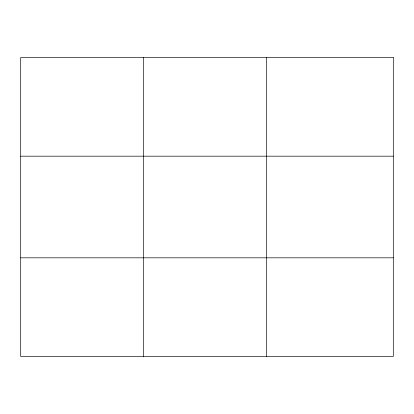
<?xml version="1.0" encoding="UTF-8"?>
<svg xmlns="http://www.w3.org/2000/svg" width="414" height="414" viewBox="0 0 414 414"><rect width="100%" height="100%" fill="white"/><g stroke="black" fill="none" stroke-linecap="round" stroke-linejoin="round"><path stroke-width="0.62" d="M143.658 57.515L143.658 356.485M266.616 57.515L266.616 356.485M20.7 156.176L393.3 156.176M20.7 257.824L393.3 257.824M393.3 57.515L393.3 356.485L20.7 356.485L20.7 57.515L393.3 57.515"/></g></svg>
